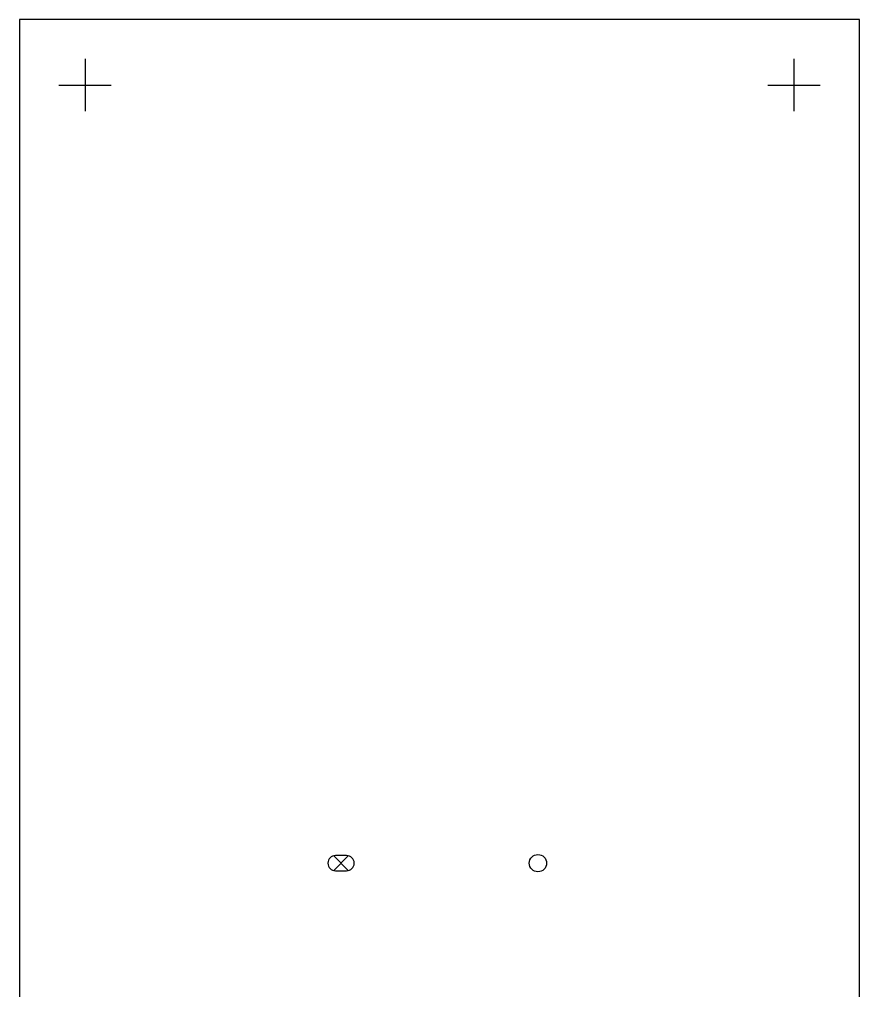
# Model space of a CAD drawing. Extents: x 5.14 to 7.9, y -3.7 to -0.79.
# Drawn here: x 5.217 to 6.476, y -2.244 to -0.787 of the extents above; entities that cross this region are included whole.
import ezdxf

# ---------------------------------------------------------------- set-up
doc = ezdxf.new("R2010")
doc.units = 0
doc.header["$MEASUREMENT"] = 0
doc.layers.add('BLACK', color=7, linetype='CONTINUOUS')

msp = doc.modelspace()

# ---------------------------------------------------------------- linework, layer by layer
at = {"layer": 'BLACK', "linetype": 'CONTINUOUS'}
for p, q in [((5.2165, -0.7875), (5.2165, -0.7879)), ((5.2165, -0.7879), (5.2165, -3.1727)), ((5.217, -0.7874), (5.2166, -0.7874)), ((6.4759, -0.7874), (5.217, -0.7874)), ((6.4763, -0.7874), (6.4759, -0.7874)), ((6.4764, -0.7879), (6.4764, -0.7875)), ((6.4764, -3.1727), (6.4764, -0.7879)), ((5.315, -0.8465), (5.315, -0.9252)), ((6.378, -0.8465), (6.378, -0.9252)), ((5.2756, -0.8858), (5.3543, -0.8858)), ((6.3386, -0.8858), (6.4173, -0.8858)), ((5.6874, -2.0417), (5.7102, -2.0646)), ((5.7102, -2.0417), (5.6874, -2.0646)), ((5.7071, -2.0417), (5.6906, -2.0417)), ((5.6906, -2.0646), (5.7071, -2.0646))]:
    msp.add_line(p, q, dxfattribs=at)
at = {"layer": 'BLACK'}
msp.add_circle((5.9941, -2.0531), 0.013, dxfattribs=at)
for centre, start, end in [((5.6906, -2.0531), 90, 270), ((5.7071, -2.0531), 270, 450)]:
    msp.add_arc(centre, 0.0114, start, end, dxfattribs=at)

doc.saveas('drawing.dxf')
